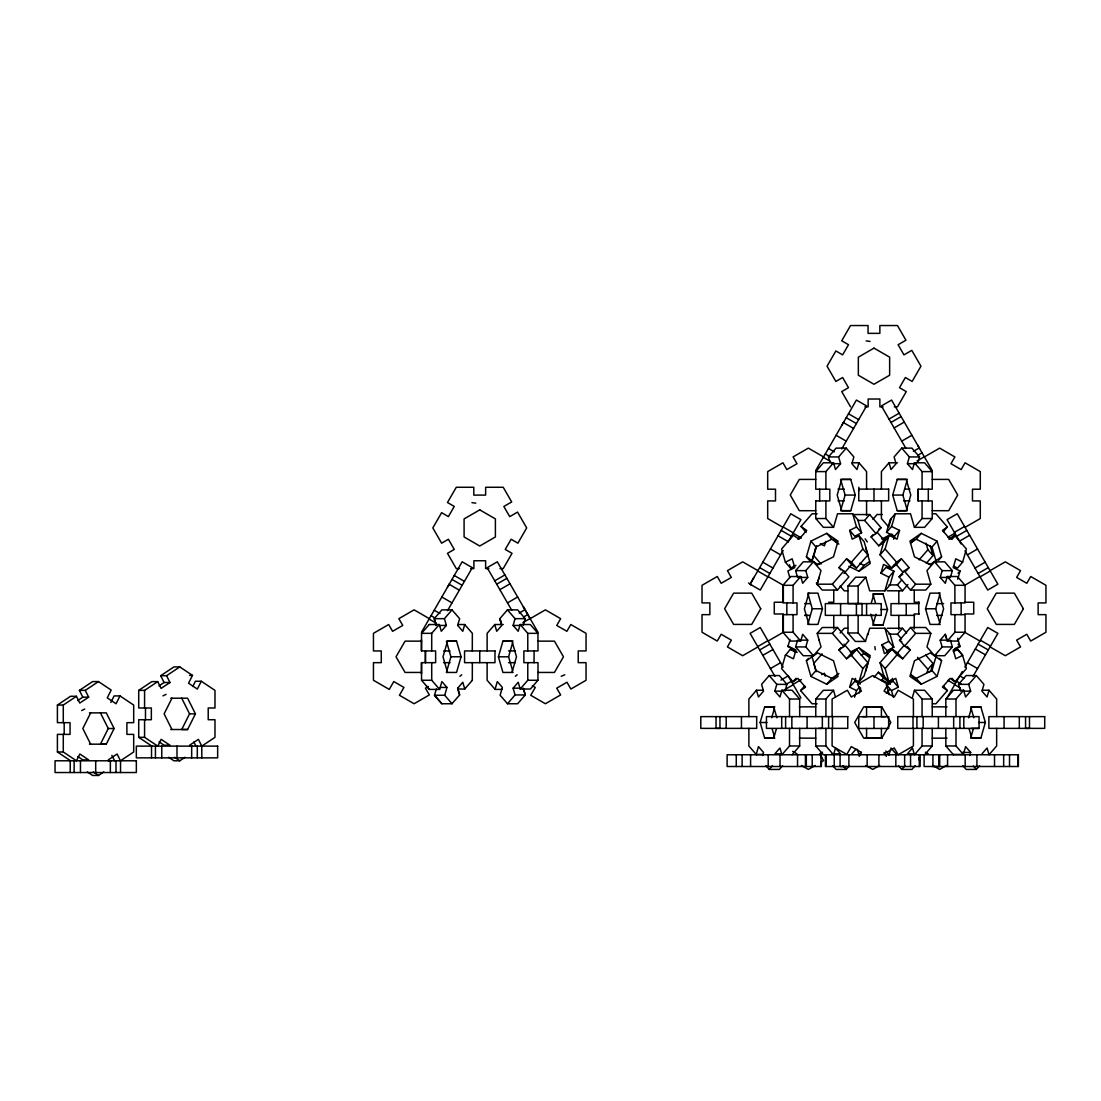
<?xml version="1.0" encoding="UTF-8"?>
<svg xmlns="http://www.w3.org/2000/svg" width="1101" height="1101" viewBox="0 0 1101 1101"><rect width="100%" height="100%" fill="white"/><g stroke="black" fill="none" stroke-linecap="round" stroke-linejoin="round"><path stroke-width="1.5" d="M858.642 491.115L858.876 487.234M813.419 561.84L805.794 570.648L807.749 577.419L797.592 577.419L795.638 570.648L803.248 561.84L813.419 561.84L821.002 570.593L817.121 584.191L822.213 590.053L837.448 590.053L848.885 576.855L843.806 570.992L838.921 567.607L846.531 558.799L851.431 562.184L856.509 568.061L867.946 554.849L864.134 541.651L859.041 535.788L852.202 539.173L849.655 530.379L856.509 526.98L861.588 532.856L854.748 536.242L849.655 530.379M436.354 689.006L434.468 695.268L441.804 703.745L452.029 703.745L444.708 695.268L434.537 695.268L441.873 703.745M457.631 625.437L459.654 618.666L451.96 609.858M426.417 685.978L429.39 689.405L439.616 689.405L441.886 681.56L446.965 687.437L444.708 695.268M456.557 641.154L446.4 641.154L450.915 656.774L446.387 672.45L456.543 672.45L461.071 656.774L456.557 641.154L447.529 641.14L443.001 656.802L447.529 672.45M457.892 624.528L464.732 624.528L462.778 631.3L457.699 625.437M513.107 672.45L502.937 672.45L498.423 656.802L502.937 641.14L513.107 641.14M501.891 689.405L495.037 689.405L497.308 681.56L502.386 687.437L500.115 695.268L507.533 703.745L515.075 694.937L513.121 688.166L518.241 682.248L520.195 689.033L530.434 689.033L537.935 680.267L538.017 662.664L523.87 662.664L523.87 650.939L538.017 650.939L537.935 633.336L530.324 624.528L520.154 624.528L518.199 631.3L513.121 625.437L515.075 618.666L507.451 609.858L499.826 618.666L501.781 625.437L496.702 631.3L494.748 624.528L503.226 624.528M512.653 670.881L508.579 656.802L512.653 642.695M523.278 625.437L525.232 618.666L517.621 609.858L507.451 609.858M511.965 672.45L516.493 656.774L511.979 641.154L502.937 641.14M776.425 728.738L773.714 738.138L764.672 738.138L760.158 722.504L764.686 706.828L774.843 706.828M813.722 554.863L811.919 561.111L816.006 547.032L831.805 539.215L838.866 544.114M814.63 551.739L815.524 548.615M816.639 545.724L813.79 555.633L821.057 564.029M799.684 716.627L799.684 699.025L792.059 690.231L781.903 690.231L779.948 697.002L774.856 691.139L776.811 684.354L769.2 675.56L761.575 684.354L763.53 691.139L758.451 697.002L756.497 690.231L763.268 690.231M789.885 639.722L787.903 646.576L794.757 649.962M771.677 717.797L774.402 708.397M808.891 593.136L804.377 608.77L808.891 624.418M762.635 755.589L763.543 752.465L758.465 746.588L756.208 754.433L762.979 754.433M825.709 541.417L824.443 545.821L820.341 543.784M819.089 640.149L821.043 646.92L813.419 655.714L803.248 655.714L795.638 646.92L797.592 640.149M785.027 691.139L786.981 684.354L779.357 675.56L769.2 675.56M807.749 577.419L802.67 583.282L800.716 576.511L790.546 576.511L782.935 585.305L782.935 602.908L797 602.908L797 614.647L782.935 614.647L782.935 632.249L790.546 641.057L800.716 641.057L802.67 634.272L807.749 640.149L805.794 646.92L813.419 655.714M819.089 577.419L817.121 584.191L832.37 584.191L843.806 570.992M815.758 500.927L815.758 518.53L823.383 527.338L833.54 527.338L837.531 513.782L852.697 513.782L857.775 519.644L861.588 532.856M812.277 608.77L807.776 624.418L817.933 624.418L822.447 608.77L817.933 593.136L807.776 593.136L812.277 608.77L822.447 608.77M845.114 495.065L840.6 510.699L850.756 510.699L855.271 495.065L850.756 479.403L840.586 479.403L845.114 495.065L855.271 495.065M852.174 462.792L858.945 462.792L856.991 469.563L851.913 463.7L853.867 456.929L846.242 448.121L836.086 448.121L828.461 456.929L830.03 462.351M897.232 479.403L906.247 479.403L910.775 495.037L906.247 510.713L897.219 510.699L892.705 495.065L897.232 479.403L907.389 479.403M906.013 571.13L909.068 567.607L901.444 558.799L896.365 564.675L891.466 568.061L880.043 554.849L883.993 541.155L889.071 535.279L896.998 539.201L899.545 530.407L891.617 526.484L886.539 532.347L894.466 536.27L899.545 530.407M886.539 532.347L890.2 519.644L895.278 513.782L910.527 513.782L914.436 527.338L924.606 527.338L932.23 518.53L932.23 500.927L918.083 500.927L918.083 489.202L932.23 489.202L932.23 471.6L924.606 462.792L914.436 462.792L912.481 469.563L907.403 463.7L909.357 456.929L901.733 448.121L894.108 456.929L896.076 463.7L890.984 469.563L889.03 462.792L897.508 462.792M891.012 519.163L888.741 526.994L881.406 518.53L881.406 500.927M880.043 554.849L885.121 548.986L889.071 535.279M891.617 526.484L895.278 513.782M871.249 603.252L873.96 593.852L882.988 593.852L887.516 609.486L882.988 625.162L872.832 625.162L875.997 614.193M897.219 510.699L907.375 510.699L902.861 495.065L906.935 480.958M880.951 573.208L886.044 567.345L893.957 571.268L888.879 577.13L880.951 573.208L883.497 564.414L891.425 568.336L894.466 564.813M859.551 687.052L856.509 690.575L849.655 687.189L852.202 678.381L859.041 681.78L864.134 675.904L867.946 662.706L856.509 649.507L851.623 652.893L846.531 658.756L838.921 649.962L840.944 647.608M893.613 539.201L894.466 536.27M847.99 615.376L847.99 632.979L855.312 641.443L865.482 641.443L867.739 633.612M867.726 635.002L869.68 628.231L884.929 628.231L890.007 634.107L893.806 647.237L886.952 650.622L881.873 644.759L888.713 641.374L893.806 647.237M849.655 687.189L854.748 681.326L855.587 678.381M917.959 462.351L919.514 456.929L911.903 448.121L901.733 448.121M862.055 603.554L847.99 603.554L847.99 586.049L855.601 577.241L865.771 577.241L869.68 590.838L884.929 590.838L888.879 577.13M854.596 697.181L856.509 690.575M859.041 681.78L862.854 668.568L867.946 662.706M893.957 571.268L890.007 584.961L884.929 590.838M859.207 692.956L860.638 688.015M865.73 671.252L870.244 655.618L858.931 647.787L850.33 652.053M940.213 624.418L930.042 624.418L925.528 608.77L930.042 593.136L940.213 593.136M888.961 754.763L890.599 749.354M891.37 679.468L889.168 682.001L883.855 675.904L880.043 662.706L891.906 648.998L896.985 654.875L902.655 658.783L910.266 649.989L904.609 646.067L899.531 640.204L910.527 627.501L925.776 627.501L930.854 633.364L926.946 646.92L934.57 655.714L942.181 646.92L940.158 640.149L945.305 634.272L947.273 641.057L957.43 641.057L965.054 632.249L965.054 614.647L950.975 614.647L950.975 602.908L965.054 602.908L965.054 585.305L957.43 576.511L947.273 576.511L945.305 583.282L940.226 577.419L942.181 570.648L934.57 561.84L926.973 570.593L930.854 584.191L925.776 590.053L910.527 590.053L899.09 576.855L904.182 570.992L909.068 567.607M939.759 622.863L935.699 608.77L939.759 594.705M912.523 697.043L914.477 690.272L924.634 690.272L932.23 699.025L932.23 716.627M934.57 561.84L944.727 561.84L952.351 570.648L950.397 577.419L940.226 577.419M939.098 624.418L943.598 608.77L939.098 593.136M927.001 672.518L927.909 669.353L933.001 663.476L925.721 655.081M930.703 671.417L933.001 663.476M957.691 579.236L960.072 570.992L953.232 567.607L955.764 558.799L962.618 562.184L966.417 548.986L954.553 535.279L948.897 539.201M936.511 654.889L931.983 670.523L916.183 678.354L910.541 674.445M941.589 660.765L930.29 652.934L914.491 660.751L909.963 676.399L921.276 684.23L937.075 676.386L941.589 660.765L939.566 658.412M968.646 717.797L971.811 706.828L980.84 706.842L985.354 722.476L980.84 738.138L970.669 738.138L973.394 728.738M953.163 754.433L963.334 754.433L965.591 746.588L970.669 752.465L969.775 755.589M982.243 690.231L989.028 690.231L987.074 697.002L981.982 691.139L983.95 684.354L976.326 675.56L966.155 675.56L958.531 684.354L960.499 691.139M810.46 561.51L806.4 556.803L810.928 541.155L826.727 533.338L838.026 541.183L833.512 556.803L817.713 564.648L812.029 560.726M90.654 712.87L82.823 728.545L90.64 744.166M110.843 702.452L114.119 695.915L119.981 695.915L133.689 705.053L133.689 722.655L126.904 722.655L126.904 734.381L133.689 734.381L133.689 751.983L120.477 760.791L117.091 754.02L108.297 759.883M119.981 695.915L116.059 703.759L107.251 697.883L111.173 690.052L98.484 681.574L92.608 681.574L79.41 690.382L82.795 697.153L88.658 697.153L85.272 690.382L79.41 690.382M100.425 712.87L108.256 728.518L100.425 744.18L106.288 744.18L114.119 728.518L106.288 712.87L89.484 712.87M171.962 698.199L164.132 713.875L171.949 729.495M160.705 675.711L166.581 675.711L169.967 682.482L164.104 682.482L160.705 675.711L173.917 666.917L179.78 666.917L192.482 675.381L188.56 683.226L197.354 689.088L201.277 681.244L214.984 690.382L214.984 707.984L208.213 707.984L208.213 719.724L214.984 719.724L214.984 737.326L201.786 746.12L201.827 757.86M192.799 686.474L195.414 681.244L201.277 681.244M181.72 698.199L189.551 713.847L181.72 729.523L187.597 729.523L195.428 713.847L187.597 698.199L170.779 698.199M783.128 550.459L760.268 590.053L750.098 584.191L753.937 577.378M421.504 632.208L462.159 561.799L472.329 567.676L447.474 610.711M750.098 584.191L790.752 513.782L800.909 519.644L787.944 542.105M815.758 470.471L856.413 400.062L866.57 405.939L841.715 448.974M859.193 756.373L861.464 752.465L851.293 746.588L846.765 754.433L832.108 745.969L832.108 728.367M881.791 738.138L890.833 722.476L881.791 706.842L863.735 706.828L854.693 722.504L863.721 738.138L881.791 738.138L865.372 738.138M947.066 697.91L962.315 671.5M964.848 667.11L987.721 627.501L997.878 633.364L973.036 676.399M447.433 587.15L449.456 583.805M841.673 425.413L843.71 422.068M421.477 673.867L421.477 662.664L435.624 662.664L435.624 650.939L421.477 650.939L421.545 633.336L429.17 624.528M431.716 650.939L431.716 633.336L439.327 624.528L441.281 631.3L446.373 625.437L444.419 618.666L452.029 609.858L441.873 609.858L434.248 618.666L436.134 625.437M494.817 624.528L487.124 633.336L487.124 650.939M451.96 703.745L459.654 694.937L457.699 688.166L462.819 682.248L464.773 689.033L457.92 689.033M464.705 689.033L472.357 680.267M520.195 689.033L527.778 680.267L527.778 662.664M815.676 500.927L829.824 500.927L829.824 489.202L815.758 489.202L815.758 471.6L823.383 462.792L833.54 462.792L835.494 469.563L840.572 463.7L838.618 456.929L846.242 448.121M825.915 489.202L825.915 471.6L833.54 462.792M806.125 532.347L801.046 526.484L812.043 513.782L817.121 513.782M797.881 539.173L800.055 536.655M889.03 462.792L881.406 471.6L881.406 489.105M793.092 602.908L793.092 585.305L800.716 576.511M857.83 520.429L864.602 520.429L869.68 514.552L881.061 527.696L875.983 533.558L871.084 536.958L878.763 545.821L883.649 542.435L887.723 537.728M872.942 519.314L877.098 514.511L882.19 514.511M871.084 536.958L873.121 534.604M851.431 562.184L862.854 548.986L859.041 535.788M843.999 573.47L851.623 564.675L846.531 558.799M878.763 545.821L883.842 539.944L887.516 537.412M785.371 655.37L790.601 648.998L797.193 652.274M848.885 566.286L858.959 571.281L864.037 565.405L869.68 561.496M756.497 690.231L748.873 699.025L748.873 716.627M858.147 603.554L858.147 586.049L865.771 577.241M819.158 640.149L817.203 633.364L822.282 627.501L837.448 627.501L848.885 640.699L843.806 646.576L838.921 649.962M914.436 527.338L922.06 518.53L922.06 500.927M806.414 660.751L817.699 652.934L833.526 660.765L838.026 676.386L826.741 684.23L810.914 676.399L806.414 660.751L808.437 658.398M817.203 633.364L832.37 633.364L837.448 627.501M911.903 542.009L914.078 539.49M910.527 543.123L916.17 539.215L921.248 533.338L937.089 541.183L941.589 556.803L938.547 560.326M788.055 646.067L795.982 649.989L793.436 658.783L785.508 654.875L781.559 668.568L792.995 681.78L796.037 678.257M891.466 568.061L896.558 562.184L901.444 558.799M822.103 653.843L813.79 663.435L816.171 671.693M840.118 633.034L844.274 628.231L847.66 628.231M810.914 676.399L815.992 670.523L811.946 656.444M817.121 703.773L812.043 703.773L800.606 690.575L804.68 685.882M943.296 531.673L947.369 526.98L935.933 513.782L932.561 513.782M888.961 584.92L897.425 584.92L901.747 579.938M919.115 559.886L927.909 549.716L926.01 543.123M936.497 562.68L931.997 547.046L937.089 541.183M887.268 590.797L902.503 590.797L907.898 584.562M926.395 563.203L933.001 555.592L930.139 545.683M951.512 538.802L954.553 535.279M846.531 658.756L851.431 655.37L856.509 649.507M951.938 539.311L954.994 535.788L950.094 539.173L942.484 530.379L947.369 526.98M826.741 684.23L831.833 678.354L838.879 673.468M815.758 716.627L815.758 699.025L823.342 690.272L833.498 690.272L835.466 697.043M833.897 678.078L836.086 675.56M910.527 590.053L915.605 584.191L930.854 584.191M825.915 716.627L825.915 699.025L833.498 690.272M765.924 765.663L769.2 769.434L772.462 765.663M789.513 728.367L789.513 745.969L781.903 754.763L779.948 747.992L774.856 753.855L781.641 753.855M782.618 765.663L779.357 769.434L769.2 769.434M792.059 754.763L799.684 745.969L799.684 728.367M888.961 634.148L897.425 634.148L902.503 628.272L906.646 633.047M962.618 562.184L957.526 568.061L953.425 566.024M958.035 573.332L960.072 570.992M874.07 677.239L878.433 672.216L884.089 676.138M902.655 658.783L897.563 652.921L904.1 645.379M898.32 687.189L893.241 681.326L886.388 684.712L891.466 690.575L898.32 687.189L895.774 678.381L888.934 681.78L885.121 668.568L896.985 654.875M904.609 646.067L915.605 633.364L930.854 633.364M881.337 680.597L883.511 678.078L878.433 672.216M886.36 693.313L889.319 689.887M954.884 614.647L954.884 632.249L947.273 641.057L945.305 634.272M851.913 753.855L855.972 749.162M832.81 765.663L836.086 769.434L846.242 769.434L849.504 765.663M861.12 752.258L858.945 754.763L857.376 749.354M950.397 640.149L952.351 646.92L944.727 655.714L934.57 655.714M943.296 685.882L947.369 690.575L935.933 703.773L932.547 703.773M947.369 690.575L942.484 687.189L950.094 678.381L954.994 681.78L966.417 668.568L962.467 654.875L957.388 648.998L953.425 650.966M945.828 716.627L945.828 699.025L953.452 690.231L963.623 690.231L965.577 697.002L970.655 691.139L968.701 684.354L976.326 675.56M955.998 716.545L955.998 699.025L963.623 690.231M898.471 765.663L901.733 769.434L905.008 765.663M922.06 728.367L922.06 745.969L914.436 754.763L912.481 747.992L907.403 753.855L915.867 753.855M915.165 765.663L911.903 769.434L901.733 769.434M924.606 754.763L932.23 745.969L932.23 728.367M981.982 753.855L987.074 747.992L989.028 754.763L996.653 745.969L996.653 728.367M962.893 765.663L966.155 769.434L976.326 769.434L979.587 765.663M459.943 676.289L461.746 674.775M515.364 676.289L517.167 674.775M858.959 571.281L870.244 563.437L865.73 547.816M941.589 556.803L930.304 564.648L925.969 562.501M878.612 529.388L881.061 527.696M921.248 533.338L909.977 541.155L914.477 556.803L930.304 564.648L935.933 560.726M899.09 576.855L902.765 574.323M792.995 681.78L797.881 678.381L805.505 687.189L800.606 690.575M70.602 760.791L57.403 751.983L57.403 734.381L70.051 734.381L70.051 722.655L57.403 722.655L57.403 705.053L70.547 696.286L76.409 696.286L79.795 703.071L88.658 697.153M57.403 705.053L63.28 705.053L76.409 696.286M85.272 690.382L98.484 681.574M77.731 700.539L82.795 697.153M151.91 746.12L138.712 737.326L138.712 719.724L151.346 719.724L151.346 707.984L138.712 707.984L138.712 690.382L151.842 681.615L157.718 681.615L161.104 688.4L169.967 682.482M138.712 690.382L144.575 690.382L157.718 681.615M166.581 675.711L179.78 666.917M159.026 685.868L164.104 682.482M87.337 771.939L92.608 775.462L98.484 775.462L103.755 771.939M189.592 745.212L198.4 739.349L201.786 746.12M168.632 757.268L173.917 760.791L179.78 760.791L185.064 757.268M494.748 580.805L504.919 574.942M496.702 584.191L506.873 578.328M499.868 589.668L510.024 583.805M507.492 602.88L517.649 597.003M519.177 613.064L524.984 609.706M523.443 617.097L527.806 614.592M522.81 622.698L530.063 618.514M530.159 618.666L545.394 609.858L560.643 618.666L556.734 625.437L566.891 631.3L570.8 624.528L586.049 633.336L586.049 650.939L578.231 650.939L578.231 662.664L586.049 662.664L586.049 680.267L570.882 689.033L566.974 682.248L556.734 688.166L560.643 694.937L545.394 703.745L530.737 695.268L535.265 687.437L532.361 685.758M530.352 619.01L523.388 606.775L525.273 610.215M889.002 419.068L899.159 413.205M428.344 686.474L425.426 688.166L429.335 694.937L414.086 703.745L399.429 695.268L403.957 687.437L393.786 681.56L389.259 689.405L373.445 680.267L373.445 662.664L381.263 662.664L381.263 650.939L373.445 650.939L373.445 633.336L388.681 624.528L392.589 631.3L402.76 625.437L398.851 618.666L414.086 609.858L429.335 618.666M890.957 422.454L901.113 416.591M894.108 427.931L904.279 422.068M901.733 441.143L911.903 435.267M913.417 451.327L919.225 447.969M917.697 455.36L922.046 452.855M917.05 460.961L924.317 456.777M924.4 456.929L939.648 448.121L954.884 456.929L950.975 463.7L961.145 469.563L965.054 462.792L980.289 471.6L980.289 489.202L972.472 489.202L972.472 500.927L980.289 500.927L980.289 518.53L965.054 527.338M954.402 532.347L964.559 526.484M757.722 646.576L767.892 640.699M757.928 646.92L742.68 655.714L727.431 646.92L731.353 640.149L721.183 634.272L717.274 641.057L702.025 632.249L702.025 614.647L709.856 614.647L709.856 602.908L702.025 602.908L702.025 585.305L717.274 576.511L721.183 583.282L731.353 577.419L727.431 570.648L742.68 561.84L757.846 570.593M768.085 641.057L783.334 632.249L783.334 613.973L774.278 613.973L774.278 602.247L783.334 602.247L783.334 585.305L768.085 576.511M947.961 537.205L954.884 533.201M759.676 649.962L769.847 644.085M956.659 536.27L966.829 530.407M969.637 535.279L959.48 541.155L961.063 543.894M762.8 655.37L772.971 649.507M770.425 668.568L780.595 662.706M967.394 554.849L977.55 548.986M780.953 680.101L788.206 675.904M975.018 568.061L985.175 562.184M785.536 684.671L791.33 681.326M978.142 573.47L988.299 567.607M793.092 684.354L801.404 679.565M964.655 585.305L979.89 576.511M990.129 570.593L1005.296 561.84L1020.544 570.648L1016.636 577.419L1026.793 583.282L1030.701 576.511L1045.95 585.305L1045.95 602.908L1038.133 602.908L1038.133 614.647L1045.95 614.647L1045.95 632.249L1030.701 641.057L1026.793 634.272L1016.636 640.149L1020.544 646.92L1005.296 655.714L990.06 646.92M784.586 689.735L793.298 684.712M980.096 576.855L990.253 570.992M822.571 752.189L819.667 753.855L823.576 760.64L820.809 762.236M815.263 765.443L808.34 769.434L801.404 765.443M884.089 753.855L894.246 747.992L898.168 754.763L913.403 745.969L913.403 728.367M879.685 765.443L872.763 769.434L865.826 765.443M946.571 765.443L939.648 769.434L932.712 765.443M801.046 526.484L806.703 530.407L799.078 539.201L793.422 535.279L781.559 548.986L785.371 562.184L792.211 558.799L794.757 567.607L787.903 570.992L789.816 577.585M785.371 562.184L790.449 568.061L795.927 565.35M820.548 563.217L817.671 564.648L806.4 556.803M881.722 539.036L891.769 534.068L894.81 537.591M821.704 674.61L824.443 673.248L825.296 676.179M861.147 655.067L864.024 653.65L869.666 657.572M891.273 650.237L884.433 653.622L881.873 644.759M954.65 648.682L958.599 646.727M957.691 638.319L960.072 646.576L953.232 649.962L955.764 658.756L962.618 655.37L957.526 649.507L953.425 651.531M929.106 671.954L931.983 670.523L937.075 676.386M81.667 710.544L84.777 709.03M162.962 695.873L166.086 694.359M561.207 676.289L564.813 674.775M818.442 728.449L822.351 728.367L822.351 716.627M971.233 728.449L979.064 728.367L979.064 716.627L897.755 716.627L897.755 728.367L979.064 728.367M850.756 510.699L841.728 510.713L837.2 495.037L841.728 479.403L850.756 479.403M864.932 406.847L868.138 406.847L868.138 399.016L879.864 399.016L879.864 406.847L883.071 406.847M894.273 406.847L897.466 406.847L906.274 391.598L899.503 387.69L905.366 377.519L912.137 381.441L920.945 366.193L911.807 350.366L903.962 354.894L898.099 344.737L905.944 340.209L897.466 325.538L879.864 325.538L879.864 333.369L868.056 333.369L868.056 325.538L850.536 325.538L841.728 340.787L848.499 344.696L842.637 354.866L835.865 350.944L827.057 366.193L835.865 381.441L842.637 377.519L848.499 387.69L841.728 391.598L850.536 406.847M828.461 456.929L838.618 456.929M909.357 456.929L919.514 456.929M832.108 463.7L840.572 463.7M907.403 463.7L915.867 463.7M815.758 471.6L825.915 471.6M914.436 462.792L922.06 471.6L932.23 471.6M932.272 479.403L948.677 479.403L957.719 495.037L948.677 510.713L932.244 510.699M815.717 479.403L799.312 479.403L790.257 495.037L799.298 510.713L815.731 510.699M838.04 489.105L844.288 489.105M905.146 489.105L909.894 489.105M892.705 495.065L902.861 495.065M838.04 500.845L844.288 500.927M903.563 500.845L909.949 500.845M854.431 514.552L869.68 514.552M815.758 518.53L825.915 518.53L833.54 527.338M922.06 518.53L932.23 518.53M459.489 568.584L456.282 568.584L447.488 553.335L454.259 549.427L448.396 539.256L441.611 543.178L432.817 527.93L441.611 512.681L448.396 516.603L454.259 506.432L447.488 502.524L456.282 487.275L473.802 487.275L473.802 495.106L485.624 495.106L485.624 487.275L503.226 487.275L511.69 501.946L503.845 506.474L509.722 516.63L517.553 512.103L526.691 527.93L517.897 543.178L511.125 539.256L505.249 549.427L512.02 553.335L503.226 568.584L500.019 568.584M470.691 568.584L473.884 568.584L473.884 560.753L485.624 560.753L485.624 568.584L488.83 568.584M795.638 570.648L805.794 570.648M942.181 570.648L952.351 570.648M782.935 585.305L793.092 585.305M947.273 576.511L954.884 585.305L965.054 585.305M847.99 586.049L858.147 586.049M847.66 590.838L844.274 590.838L840.118 586.035M882.988 593.852L872.832 593.852L875.543 603.238M828.654 602.247L833.746 602.247L833.746 590.384M919.321 602.247L914.243 602.247L914.243 590.384M964.655 602.247L973.711 602.247L973.711 613.973L964.655 613.973M804.625 603.623L810.102 603.623M918.895 603.623L890.998 603.623L890.998 615.363L914.711 615.363M936.731 603.623L943.626 603.623M925.528 608.77L935.699 608.77M880.731 609.486L887.516 609.486M919.321 613.973L914.243 613.973L914.243 628.932M810.102 615.363L804.625 615.363L807.762 615.445M936.731 615.363L942.195 615.363M444.419 618.666L434.248 618.666L436.202 625.437M515.075 618.666L525.232 618.666M429.101 624.528L439.327 624.528M439.588 625.437L446.373 625.437M513.121 625.437L519.892 625.437M887.268 628.272L902.503 628.272M782.935 632.249L793.092 632.249L800.716 641.057M954.884 632.249L965.054 632.249M847.99 632.979L858.147 632.979L865.482 641.443M421.545 633.336L431.716 633.336M520.154 624.528L527.778 633.336L537.935 633.336M799.285 640.149L807.749 640.149M940.226 640.149L947.011 640.149M795.555 646.92L805.794 646.92M942.112 646.92L952.351 646.92M443.62 650.939L450.048 650.939M508.538 650.939L515.309 650.939M450.915 656.774L461.071 656.774M498.423 656.802L508.579 656.802M443.62 662.664L450.048 662.664M508.538 662.664L515.309 662.664M421.477 672.45L405.072 672.45L396.03 656.802L405.072 641.14L421.49 641.154M538.017 672.45L554.422 672.45L563.478 656.774L554.45 641.154L538.017 641.14M189.551 675.381L192.482 675.381M421.545 662.664L421.545 680.267L431.716 680.267L439.616 689.405M527.778 680.267L537.935 680.267M776.811 684.354L786.981 684.354M958.531 684.354L968.701 684.354M440.194 687.437L446.965 687.437M513.121 688.166L519.892 688.166M774.856 691.139L781.641 691.139M962.191 691.139L970.655 691.139M515.075 694.937L525.232 694.937L523.278 688.166L525.315 694.937L517.621 703.745L507.451 703.745M781.903 690.231L789.513 699.025L799.684 699.025M815.758 699.025L825.915 699.025M914.477 690.272L922.06 699.025L932.23 699.025M945.828 699.025L955.998 699.025M799.298 706.856L815.717 706.856M865.372 706.842L881.777 706.828M932.272 706.856L947.039 706.856M972.362 706.842L980.84 706.842M189.551 713.847L195.428 713.847M862.661 716.627L866.57 716.627L866.57 707.035M885.328 716.627L881.406 716.627L881.406 707.035M760.158 722.504L766.943 722.504M978.583 722.476L985.354 722.476M108.256 728.518L114.119 728.518M138.712 737.326L144.575 737.326L157.773 746.12L161.159 739.349L169.967 745.212L164.104 745.212L159.067 741.854M764.672 738.138L774.843 738.138M932.272 738.165L947.053 738.152M789.513 745.969L799.684 745.969M815.758 728.367L815.758 745.969L825.915 745.969L833.54 754.763L835.494 747.992L840.572 753.855L832.108 753.855M922.06 745.969L932.23 745.969M945.828 728.367L945.828 745.969L955.998 745.969L963.334 754.433M57.403 751.983L63.28 751.983L76.478 760.791L79.864 754.02L88.658 759.883L82.795 759.883L77.772 756.525M962.205 752.465L970.669 752.465M882.988 625.162L873.96 625.148L870.795 614.207M764.686 706.828L773.714 706.842L776.879 717.783M170.765 729.509L187.597 729.523M980.84 738.138L971.798 738.138L969.1 728.752M799.285 738.152L815.717 738.165M89.47 744.166L106.288 744.18M870.285 615.404L873.41 615.445M846.862 766.585L840.091 766.502L840.091 754.763M189.633 746.065L192.248 746.12M108.338 760.736L110.94 760.791M866.17 340.911L870.051 341.406M471.93 502.648L475.811 503.143M916.17 539.215L931.997 547.046M859.716 563.272L864.037 565.405M881.708 680.005L890.337 684.285M790.449 649.507L795.927 652.219M854.748 681.326L860.225 684.024M815.992 670.523L831.833 678.354M848.499 413.77L858.656 419.632M846.229 417.692L856.399 423.555M843.407 422.564L853.578 428.44M836.086 435.267L846.242 441.143M828.461 448.479L834.269 451.823M825.296 453.942L829.659 456.461M823.576 456.929L808.34 448.121L793.092 456.929L797 463.7L786.843 469.563L782.935 462.792L767.686 471.6L767.686 489.202L775.503 489.202L775.503 500.927L767.686 500.927L767.686 518.53L782.935 527.338M823.342 457.342L830.594 461.525M980.385 640.204L990.542 646.067M783.128 526.98L793.298 532.856M793.092 533.201L801.404 538.004M964.655 632.249L979.89 641.057M781.173 530.379L791.33 536.242M978.115 644.126L988.285 649.989M975.307 648.998L985.464 654.875M778.049 535.788L788.206 541.651M770.425 548.986L780.595 554.849M967.394 662.706L977.55 668.568M762.8 562.184L772.971 568.061M959.769 675.904L964.118 678.422M759.676 567.607L769.847 573.47M956.645 681.326L960.994 683.831M947.961 680.363L954.884 684.354M757.722 570.992L767.892 576.855M954.691 684.712L960.499 688.056M925.404 752.189L928.308 753.855M792.651 751.35L797 753.855M454.245 575.506L464.416 581.369M451.988 579.429L462.145 585.292M449.167 584.314L459.323 590.177M441.831 597.003L452.002 602.88M434.207 610.215L440.015 613.56M431.055 615.693L435.404 618.198M429.101 619.079L436.354 623.262M174.495 757.268L179.78 760.791M93.2 771.939L98.484 775.462M851.623 564.675L856.509 568.061M899.531 640.204L901.788 641.773M891.906 648.998L897.563 652.921M883.511 678.078L889.168 682.001M748.542 582.98L751.653 585.347M858.945 462.792L866.57 471.6L866.57 489.105M927.909 549.716L933.001 555.592M877.263 532.347L883.842 539.944M864.602 520.429L875.983 533.558M885.121 548.986L896.558 562.184M904.182 570.992L915.605 584.191M896.365 564.675L902.889 572.217M958.035 644.223L960.072 646.576M989.028 690.231L996.653 699.025L996.653 716.627M897.425 584.92L902.503 590.797M862.854 548.986L867.946 554.849M910.527 627.501L915.605 633.364M833.897 539.49L836.086 542.009M826.727 533.338L831.805 539.215M951.938 678.257L954.994 681.78M897.425 634.148L901.568 638.924M917.518 657.352L927.909 669.353M838.921 567.607L840.944 569.946M907.224 646.466L910.266 649.989M810.928 541.155L816.006 547.032M916.183 678.354L921.276 684.23M911.903 675.56L915.165 679.331M832.37 584.191L837.448 590.053M973.353 766.007L976.326 769.434M880.043 662.706L885.121 668.568M865.345 653.031L868.317 656.457M945.828 745.969L953.452 754.763M858.931 647.787L864.024 653.65M843.999 644.085L851.623 652.893M832.37 633.364L843.806 646.576M851.431 655.37L862.854 668.568M890.915 747.992L896.076 753.855M885.768 750.992L889.03 754.763M842.981 765.663L846.242 769.434M815.758 745.969L823.383 754.763L1018.384 754.763L1018.384 766.502L924.111 766.502L924.111 754.763M756.497 754.763L748.873 745.969L748.873 728.367M464.663 624.528L472.357 633.336L472.288 650.939M495.12 689.405L487.124 680.267L487.124 662.664M421.545 680.267L429.459 689.405M865.152 538.816L867.368 541.94M816.35 582.98L817.905 585.347M932.23 470.471L891.576 400.062L881.406 405.939L905.972 448.479M959.205 540.674L947.066 519.644L957.223 513.782L997.878 584.191L987.721 590.053L965.013 550.748M884.048 752.465L886.319 756.373M783.128 667.11L760.268 627.501L750.098 633.364L774.939 676.399M787.944 675.45L800.909 697.91M537.976 632.208L497.322 561.799L487.165 567.676L511.731 610.215M917.642 445.038L919.514 448.479M193.845 742.06L195.909 746.12M111.862 755.369L114.614 760.791M970.669 706.842L973.835 717.783M852.697 513.782L856.509 526.98M884.929 628.231L888.713 641.374M918.743 757.928L919.514 760.64M886.952 650.622L887.805 653.581M892.388 678.381L893.241 681.326M891.466 690.575L893.379 697.181M886.388 684.712L889.25 694.607M789.5 564.758L790.449 568.061M772.131 728.752L774.388 736.569M457.631 688.166L459.585 694.937M874.855 646.617L875.267 649.741M1029.476 716.627L1029.476 728.367L1025.568 728.449L1025.568 716.627M1019.306 716.627L1019.306 728.449M1017.985 754.763L1017.985 766.502M1009.521 754.763L1009.521 766.502M1004.071 716.627L1004.071 728.367M1003.658 754.763L1003.658 766.502M994.52 754.763L994.52 766.502M976.917 754.763L976.917 766.502M965.178 754.763L965.178 766.502M963.815 716.627L963.815 728.367M961.145 602.908L961.145 614.647M959.907 716.627L959.907 728.367M955.998 728.367L955.998 745.969M954.884 585.305L954.884 602.908M953.659 716.627L953.659 728.367M947.576 754.763L947.576 766.502M939.69 754.763L939.69 766.502L932.919 766.502L932.919 754.763M938.781 754.763L938.781 766.585M938.41 716.627L938.41 728.367M928.308 489.202L928.308 500.927M923.175 716.627L923.175 728.367M922.06 471.6L922.06 489.202M922.06 699.025L922.06 716.627M920.092 754.763L920.092 766.502L825.42 766.502L825.42 754.763M919.294 754.763L919.294 766.502M918.771 602.247L918.771 613.973M918.151 489.202L918.151 500.927M916.913 716.627L916.913 728.367M913.403 716.627L913.403 699.025L898.168 690.231L894.246 697.002L884.089 691.139L887.998 684.354L872.763 675.56L857.514 684.354L861.422 691.139L851.266 697.002L847.357 690.231L832.108 699.025L832.108 716.545M913.004 716.627L913.004 728.367M910.541 754.763L910.541 766.502M906.233 603.623L906.233 615.363M904.637 754.763L904.637 766.502M898.801 590.838L898.801 603.651M898.801 615.376L898.801 629.786M895.829 754.763L895.829 766.502M881.406 728.367L881.406 737.959M878.901 754.763L878.901 766.502M873.988 489.105L873.988 500.845M873.988 716.71L873.988 728.449M867.161 754.763L867.161 766.502M866.57 500.927L866.57 515.337M866.57 603.623L866.57 615.363M866.57 728.367L866.57 737.959M862.042 603.623L862.042 615.363M858.147 615.376L858.147 632.979M856.413 603.623L856.413 615.363M848.885 754.763L848.885 766.502M840.586 603.623L840.586 615.363M834.228 754.763L834.228 766.585M833.746 615.638L833.746 628.932M832.507 716.627L832.507 728.449M828.599 716.627L828.599 728.367M826.218 754.763L826.218 766.502M825.915 500.927L825.915 518.53M825.915 728.367L825.915 745.969M821.401 754.763L821.401 758.121M821.401 761.479L821.401 766.502L727.128 766.502L727.128 754.763L821.002 754.763L821.002 766.502M819.667 489.202L819.667 500.927M812.208 754.763L812.208 766.502M807.102 716.627L807.102 728.367M806.331 754.763L806.331 766.502M805.423 754.763L805.423 766.502M797.537 754.763L797.537 766.502M793.092 614.647L793.092 632.249M791.853 716.627L791.853 728.367M789.513 699.025L789.513 716.627M786.843 602.908L786.843 614.647M785.605 716.627L785.605 728.367M781.696 716.627L781.696 728.367M780.017 754.763L780.017 766.502M768.195 754.763L768.195 766.502M750.593 754.763L750.593 766.502M742.129 754.763L742.129 766.502M741.455 716.627L741.455 728.367M736.266 754.763L736.266 766.502M726.206 716.627L726.206 728.449M719.958 716.627L719.958 728.367L716.035 728.367L716.035 716.627M534.109 650.939L534.026 662.664M527.778 633.336L527.778 650.939M479.747 650.939L479.747 662.664M472.357 662.664L472.288 680.267M431.716 662.664L431.716 680.267M421.477 639.736L421.477 650.939M197.299 746.12L197.299 757.86M191.67 746.12L191.67 757.86M177 746.12L177 757.86M161.764 746.12L161.764 757.86M155.434 746.12L155.434 757.86M151.525 746.12L151.525 757.86M145.483 707.984L145.483 719.724M144.575 690.382L144.575 707.984M144.575 719.724L144.575 737.326M120.532 760.791L120.532 772.53M116.004 760.791L116.004 772.53M110.361 760.791L110.361 772.53M95.704 760.791L95.704 772.53M80.456 760.791L80.456 772.53M74.139 760.791L74.139 772.53M70.216 760.791L70.216 772.53M64.188 722.655L64.188 734.381M63.28 705.053L63.28 722.655M63.28 734.381L63.28 751.983M760.736 608.77L751.708 624.418L733.624 624.418L724.609 608.77L733.624 593.136L751.708 593.136L760.736 608.77M1023.38 608.77L1014.351 624.418L996.267 624.418L987.239 608.77L996.267 593.136L1014.351 593.136L1023.38 608.77M479.761 509.873L464.085 518.915L464.099 536.958L479.733 546.013L495.395 536.958L495.395 518.888L479.761 509.873M874.001 348.122L858.34 357.178L858.34 375.221L873.974 384.263L889.649 375.221L889.636 357.151L874.001 348.122M888.658 489.105L858.752 489.105L858.752 500.845L888.658 500.845L888.658 489.105M881.24 603.623L825.337 603.623L825.337 615.363L881.24 615.363L881.24 603.623M494.982 650.939L464.567 650.939L464.567 662.664L494.982 662.664L494.982 650.939M756.69 716.627L700.8 716.627L700.8 728.367L756.69 728.367L756.69 716.627M847.756 716.627L766.447 716.627L766.447 728.367L847.756 728.367L847.756 716.627M1044.711 716.627L988.891 716.627L988.891 728.367L1044.711 728.367L1044.711 716.627M888.658 716.71L858.752 716.71L858.752 728.449L888.658 728.449L888.658 716.71M217.654 746.12L136.345 746.12L136.345 757.86L217.654 757.86L217.654 746.12M136.345 760.791L55.05 760.791L55.05 772.53L136.345 772.53L136.345 760.791M501.464 624.088L499.909 618.666L501.409 624.088M425.454 662.664L425.454 650.939L425.385 662.664"/></g></svg>
